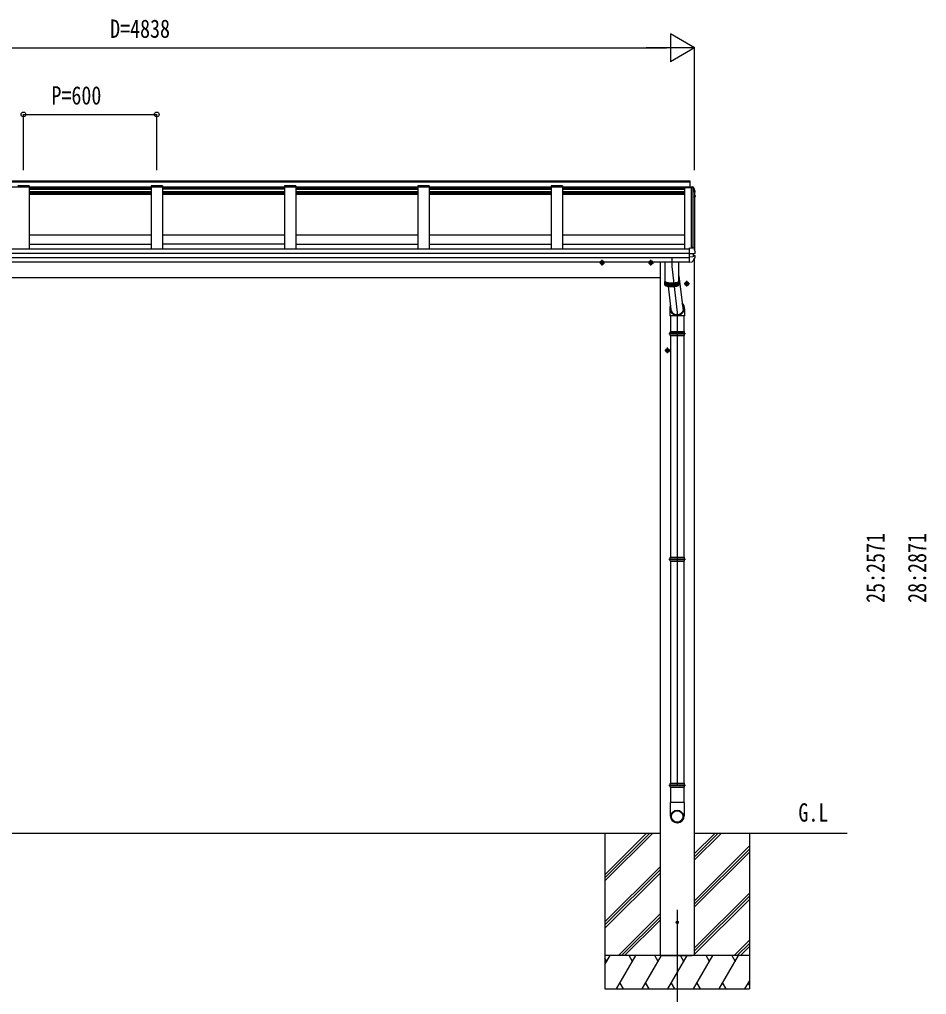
# Model space of a CAD drawing. Units: millimetres, scale not verified. Extents: x -10512 to 10512, y -7425 to 7425.
# Drawn here: x -6914 to -2833, y -4238 to 149 of the extents above; entities that cross this region are included whole.
import ezdxf
from ezdxf.enums import TextEntityAlignment as Align

# ---------------------------------------------------------------- set-up
doc = ezdxf.new("R2010")
doc.units = ezdxf.units.MM
doc.header["$LTSCALE"] = 40
for name, color, linetype in [('0-2_USER1', 3, 'Continuous'), ('0-4_YKK_12', 2, 'Continuous'), ('0-5_YKK_13', 4, 'Continuous'), ('0-6_YKK_A1', 4, 'Continuous'), ('0-7_YKK_D', 6, 'Continuous')]:
    doc.layers.add(name, color=color, linetype=linetype)
doc.styles.add('ＭＳ ゴシック', font='')
doc.styles.get('ＭＳ ゴシック').set_extended_font_data('MS Gothic')

msp = doc.modelspace()

# ---------------------------------------------------------------- linework, layer by layer
at = {"layer": '0-4_YKK_12'}
for p, q in [((-3978.45, -923.66), (-3978.45, -961.8)), ((-3978.45, -961.8), (-3954.45, -1168.77)), ((-3954.45, -1168.77), (-3954.45, -3297.4)), ((-3954.45, -3856.56), (-3954.45, -4277.64))]:
    msp.add_line(p, q, dxfattribs=at)
at = {"layer": '0-5_YKK_13'}
for p, q in [((-3895.95, -602.7), (-3884.79, -603.31)), ((-3895.95, -605.4), (-3895.95, -608.63)), ((-3895.95, -605.4), (-3895.95, -605.4)), ((-3895.95, -607.64), (-3885.12, -608.25)), ((-3885.12, -608.63), (-3895.95, -608.63)), ((-3885.12, -608.25), (-3884.75, -605.77)), ((-3885.12, -608.25), (-3885.12, -608.67)), ((-3884.97, -608.46), (-3884.75, -606.97)), ((-3883.77, -608.52), (-3884.97, -608.46)), ((-3876.95, -628.26), (-3876.38, -628.15)), ((-3876.95, -628.61), (-3876.38, -628.5)), ((-3875.53, -629.86), (-3876.95, -630.14)), ((-3876.95, -641.92), (-3875.81, -642.06)), ((-3876.95, -645.93), (-3875.13, -646.29)), ((-3876.1, -647.62), (-3876.95, -647.46)), ((-3874.48, -624.57), (-3874.48, -628.59)), ((-3874.12, -643.18), (-3874.11, -643.24)), ((-3874.07, -643.51), (-3874.07, -647.56)), ((-3898.95, -879.38), (-3898.95, -879.06)), ((-3898.95, -880.07), (-3898.95, -879.38)), ((-3898.95, -902.28), (-3898.95, -880.07)), ((-3898.95, -903.54), (-3898.95, -902.28)), ((-3898.95, -904.38), (-3898.95, -903.54)), ((-3898.95, -904.38), (-3884.16, -904.47)), ((-3898.95, -918.23), (-3898.95, -904.38)), ((-3898.95, -918.23), (-3884.16, -918.03)), ((-3898.95, -920.14), (-3898.95, -918.23)), ((-3898.95, -921.66), (-3898.95, -920.14)), ((-3882.5, -904.38), (-3876.12, -903.59)), ((-3881.95, -904.31), (-3881.95, -918.11)), ((-3881.95, -912.1), (-3874.72, -913.5)), ((-3875.25, -903.44), (-3875.18, -903.43)), ((-3875.25, -903.44), (-3875.25, -903.44)), ((-3874.38, -902.45), (-3874.38, -895.95)), ((-3873.91, -921.01), (-3873.91, -914.48)), ((-4280.94, -944.8), (-4303.94, -944.8)), ((-4292.44, -957.31), (-4292.44, -932.3)), ((-4060.94, -944.8), (-4083.94, -944.8)), ((-4072.44, -957.31), (-4072.44, -932.3)), ((-4010.45, -941.08), (-4010.45, -1027.85)), ((-3946.45, -1027.85), (-3946.45, -941.08)), ((-3898.95, -942.14), (-3898.95, -921.66)), ((-3898.95, -942.54), (-3887.36, -941.91)), ((-3898.95, -942.54), (-3898.95, -942.14)), ((-3886.57, -941.45), (-3886.58, -941.47)), ((-3946.45, -1004.08), (-3927.83, -1161.36)), ((-4010.45, -1028.82), (-4010.45, -1044.27)), ((-4009.86, -1045.82), (-4009.86, -1030.37)), ((-4008.63, -1031.56), (-4008.63, -1047.01)), ((-4006.82, -1048.1), (-4006.82, -1032.65)), ((-4004.45, -1033.64), (-4004.45, -1049.1)), ((-4001.58, -1049.99), (-4001.58, -1034.54)), ((-3998.27, -1050.77), (-3998.27, -1035.32)), ((-3995.86, -1051.22), (-3983.46, -1155.96)), ((-3994.56, -1035.97), (-3994.56, -1051.42)), ((-3990.55, -1036.48), (-3990.55, -1051.94)), ((-3986.31, -1036.84), (-3986.31, -1052.3)), ((-3981.91, -1037.05), (-3981.91, -1052.5)), ((-3977.45, -1037.09), (-3977.45, -1052.55)), ((-3973.01, -1036.97), (-3973.01, -1052.43)), ((-3968.68, -1036.7), (-3968.68, -1052.15)), ((-3964.54, -1036.27), (-3964.54, -1051.73)), ((-3960.67, -1035.7), (-3960.67, -1051.15)), ((-3957.15, -1034.99), (-3957.15, -1050.45)), ((-3954.05, -1034.17), (-3954.05, -1049.63)), ((-3951.43, -1033.25), (-3951.43, -1048.71)), ((-3949.33, -1032.25), (-3949.33, -1047.7)), ((-3947.8, -1031.2), (-3947.8, -1046.65)), ((-3946.45, -1044.27), (-3946.45, -1028.82)), ((-3899.44, -1039.8), (-3922.44, -1039.8)), ((-3910.94, -1052.31), (-3910.94, -1027.3)), ((-3987.84, -1152.61), (-3987.84, -1184.2)), ((-3921.84, -1184.2), (-3987.84, -1184.2)), ((-3984.45, -1184.2), (-3984.45, -1255.2)), ((-3924.45, -1184.2), (-3924.45, -1255.2)), ((-3921.84, -1153.03), (-3921.84, -1184.2)), ((-3992.45, -1264.2), (-3916.45, -1264.2)), ((-3987.05, -1257.2), (-3921.85, -1257.2)), ((-3987.05, -1271.2), (-3921.85, -1271.2)), ((-3986.45, -1255.2), (-3922.45, -1255.2)), ((-3986.45, -1255.2), (-3986.45, -1257.2)), ((-3986.45, -1271.2), (-3986.45, -1273.2)), ((-3922.45, -1255.2), (-3922.45, -1257.2)), ((-3922.45, -1271.2), (-3922.45, -1273.2)), ((-3986.45, -1273.2), (-3922.45, -1273.2)), ((-3984.45, -1273.2), (-3984.45, -2270.22)), ((-3924.45, -1273.2), (-3924.45, -2270.22)), ((-3986.44, -1339.8), (-4009.44, -1339.8)), ((-3997.94, -1352.31), (-3997.94, -1327.3)), ((-3992.45, -2279.22), (-3916.45, -2279.22)), ((-3987.05, -2272.22), (-3921.85, -2272.22)), ((-3986.45, -2270.22), (-3922.45, -2270.22)), ((-3986.45, -2270.22), (-3986.45, -2272.22)), ((-3922.45, -2270.22), (-3922.45, -2272.22)), ((-3987.05, -2286.22), (-3921.85, -2286.22)), ((-3986.45, -2286.22), (-3986.45, -2288.22)), ((-3986.45, -2288.22), (-3922.45, -2288.22)), ((-3984.45, -2288.22), (-3984.45, -3286.87)), ((-3924.45, -2288.22), (-3924.45, -3286.87)), ((-3922.45, -2286.22), (-3922.45, -2288.22)), ((-3987.05, -3288.87), (-3921.85, -3288.87)), ((-3986.45, -3286.87), (-3922.45, -3286.87)), ((-3986.45, -3286.87), (-3986.45, -3288.87)), ((-3922.45, -3286.87), (-3922.45, -3288.87)), ((-3992.45, -3295.87), (-3916.45, -3295.87)), ((-3987.05, -3302.87), (-3921.85, -3302.87)), ((-3986.45, -3302.87), (-3986.45, -3304.87)), ((-3986.45, -3304.87), (-3922.45, -3304.87)), ((-3984.45, -3304.87), (-3984.45, -3374.32)), ((-3924.45, -3304.87), (-3924.45, -3374.32)), ((-3922.45, -3302.87), (-3922.45, -3304.87)), ((-3922.6, -3374.32), (-3986.3, -3374.32)), ((-3986.3, -3374.32), (-3986.3, -3433.59)), ((-3922.6, -3374.32), (-3922.6, -3433.59))]:
    msp.add_line(p, q, dxfattribs=at)
for points in [[(-3895.95, -605.14), (-3884.75, -605.77), (-3884.75, -606.97), (-3883.63, -607.03)], [(-3885.05, -608.67), (-3884.97, -608.11), (-3884.97, -608.46)], [(-3882.14, -604.52), (-3877.9, -615.13), (-3874.55, -624.08), (-3874.49, -624.35), (-3874.48, -624.41)], [(-3882.14, -608.09), (-3881.15, -610.58), (-3880.16, -613.08), (-3879.2, -615.58), (-3878.24, -618.08), (-3877.3, -620.59), (-3876.37, -623.11), (-3875.45, -625.63), (-3874.55, -628.15)], [(-3874.25, -648.2), (-3875.71, -650.75), (-3876.95, -652.87)], [(-3874.48, -624.41), (-3874.48, -624.52), (-3874.48, -624.57)], [(-3874.11, -643.2), (-3874.08, -643.37), (-3874.08, -643.51)], [(-3898.95, -879.06), (-3884.95, -879.74), (-3884.95, -874.09), (-3883.19, -874.19)], [(-3882.31, -874.81), (-3881.28, -877.39), (-3880.26, -879.98), (-3879.25, -882.57), (-3878.26, -885.17), (-3877.28, -887.77), (-3876.32, -890.38), (-3875.37, -892.99), (-3874.43, -895.61)], [(-3882.5, -904.38), (-3882.75, -904.41), (-3882.9, -904.42)], [(-3877.73, -903.67), (-3876.49, -903.63), (-3875.25, -903.44)], [(-3874.43, -895.61), (-3874.39, -895.82), (-3874.38, -895.95)], [(-4292.44, -952.31), (-4298.94, -948.56), (-4298.94, -941.05), (-4292.44, -937.3)], [(-4292.44, -952.31), (-4285.94, -948.56), (-4285.94, -941.05), (-4292.44, -937.3)], [(-4072.44, -952.31), (-4078.94, -948.56), (-4078.94, -941.05), (-4072.44, -937.3)], [(-4072.44, -952.31), (-4065.94, -948.56), (-4065.94, -941.05), (-4072.44, -937.3)], [(-4010.45, -1027.85), (-4010.45, -1027.99), (-4010.34, -1028.55), (-4010.08, -1029.11), (-4009.68, -1029.66), (-4009.14, -1030.2), (-4008.46, -1030.73), (-4007.64, -1031.25), (-4006.69, -1031.75), (-4005.61, -1032.23), (-4004.4, -1032.7), (-4003.08, -1033.14), (-4001.64, -1033.56), (-4000.1, -1033.95), (-3998.46, -1034.31), (-3996.73, -1034.65), (-3994.92, -1034.95), (-3993.03, -1035.23), (-3991.07, -1035.46), (-3989.06, -1035.67), (-3986.99, -1035.83), (-3984.89, -1035.96), (-3982.76, -1036.06), (-3980.61, -1036.12), (-3978.45, -1036.13)], [(-4010.4, -1028.33), (-4010.41, -1028.4), (-4010.45, -1028.96), (-4010.34, -1029.52), (-4010.08, -1030.07), (-4009.68, -1030.62), (-4009.14, -1031.16), (-4008.46, -1031.69), (-4007.64, -1032.21), (-4006.69, -1032.71), (-4005.61, -1033.2), (-4004.4, -1033.66), (-4003.08, -1034.11), (-4001.64, -1034.52), (-4000.1, -1034.92), (-3998.46, -1035.28), (-3996.73, -1035.62), (-3994.92, -1035.92), (-3993.03, -1036.19), (-3991.07, -1036.43), (-3989.06, -1036.63), (-3986.99, -1036.8), (-3984.89, -1036.93), (-3982.76, -1037.02), (-3980.61, -1037.08), (-3978.45, -1037.1)], [(-4010.45, -1044.27), (-4010.45, -1044.41), (-4010.34, -1044.97), (-4010.08, -1045.53), (-4009.68, -1046.08), (-4009.14, -1046.62), (-4008.46, -1047.15), (-4007.64, -1047.67), (-4006.69, -1048.17), (-4005.61, -1048.65), (-4004.4, -1049.12), (-4003.08, -1049.56), (-4001.64, -1049.98), (-4000.1, -1050.37), (-3998.46, -1050.74), (-3996.73, -1051.07), (-3994.92, -1051.37), (-3993.03, -1051.65), (-3991.07, -1051.88), (-3989.06, -1052.09), (-3986.99, -1052.25), (-3984.89, -1052.39), (-3982.76, -1052.48), (-3980.61, -1052.54), (-3978.45, -1052.55)], [(-4008.75, -1030.52), (-4008.3, -1030.98), (-4007.66, -1031.5), (-4006.88, -1032.01), (-4005.97, -1032.51), (-4004.94, -1032.99), (-4003.78, -1033.44), (-4002.5, -1033.88), (-4001.11, -1034.29), (-3999.61, -1034.68), (-3998.01, -1035.04), (-3996.33, -1035.37), (-3994.56, -1035.67), (-3992.71, -1035.94), (-3990.8, -1036.18), (-3988.83, -1036.38), (-3986.81, -1036.54), (-3984.76, -1036.67), (-3982.67, -1036.77), (-3980.57, -1036.82), (-3978.45, -1036.84)], [(-3978.45, -1036.13), (-3976.29, -1036.12), (-3974.14, -1036.06), (-3972.01, -1035.96), (-3969.91, -1035.83), (-3967.84, -1035.67), (-3965.83, -1035.46), (-3963.87, -1035.23), (-3961.98, -1034.95), (-3960.17, -1034.65), (-3958.44, -1034.31), (-3956.8, -1033.95), (-3955.26, -1033.56), (-3953.82, -1033.14), (-3952.5, -1032.7), (-3951.29, -1032.23), (-3950.21, -1031.75), (-3949.26, -1031.25), (-3948.44, -1030.73), (-3947.76, -1030.2), (-3947.22, -1029.66), (-3946.82, -1029.11), (-3946.56, -1028.55), (-3946.45, -1027.99), (-3946.45, -1027.85)], [(-3978.45, -1037.1), (-3976.29, -1037.08), (-3974.14, -1037.02), (-3972.01, -1036.93), (-3969.91, -1036.8), (-3967.84, -1036.63), (-3965.83, -1036.43), (-3963.87, -1036.19), (-3961.98, -1035.92), (-3960.17, -1035.62), (-3958.44, -1035.28), (-3956.8, -1034.92), (-3955.26, -1034.52), (-3953.82, -1034.11), (-3952.5, -1033.66), (-3951.29, -1033.2), (-3950.21, -1032.71), (-3949.26, -1032.21), (-3948.44, -1031.69), (-3947.76, -1031.16), (-3947.22, -1030.62), (-3946.82, -1030.07), (-3946.56, -1029.52), (-3946.45, -1028.96), (-3946.49, -1028.4), (-3946.5, -1028.33)], [(-3978.45, -1036.84), (-3976.33, -1036.82), (-3974.23, -1036.77), (-3972.14, -1036.67), (-3970.09, -1036.54), (-3968.07, -1036.38), (-3966.1, -1036.18), (-3964.19, -1035.94), (-3962.34, -1035.67), (-3960.57, -1035.37), (-3958.89, -1035.04), (-3957.29, -1034.68), (-3955.79, -1034.29), (-3954.4, -1033.88), (-3953.12, -1033.44), (-3951.96, -1032.99), (-3950.93, -1032.51), (-3950.02, -1032.01), (-3949.24, -1031.5), (-3948.6, -1030.98), (-3948.16, -1030.52)], [(-3978.45, -1052.55), (-3976.29, -1052.54), (-3974.14, -1052.48), (-3972.01, -1052.39), (-3969.91, -1052.25), (-3967.84, -1052.09), (-3965.83, -1051.88), (-3963.87, -1051.65), (-3961.98, -1051.37), (-3960.17, -1051.07), (-3958.44, -1050.74), (-3956.8, -1050.37), (-3955.26, -1049.98), (-3953.82, -1049.56), (-3952.5, -1049.12), (-3951.29, -1048.65), (-3950.21, -1048.17), (-3949.26, -1047.67), (-3948.44, -1047.15), (-3947.76, -1046.62), (-3947.22, -1046.08), (-3946.82, -1045.53), (-3946.56, -1044.97), (-3946.45, -1044.41), (-3946.45, -1044.27)], [(-3910.94, -1047.31), (-3917.44, -1043.56), (-3917.44, -1036.05), (-3910.94, -1032.3)], [(-3910.94, -1047.31), (-3904.44, -1043.56), (-3904.44, -1036.05), (-3910.94, -1032.3)], [(-3997.94, -1347.31), (-4004.44, -1343.56), (-4004.44, -1336.05), (-3997.94, -1332.3)], [(-3997.94, -1347.31), (-3991.44, -1343.56), (-3991.44, -1336.05), (-3997.94, -1332.3)]]:
    msp.add_lwpolyline(points, dxfattribs=at)
for centre, radius in [((-4292.44, -944.8), 8.5), ((-4292.44, -944.8), 7.7), ((-4292.44, -944.8), 6.5), ((-4072.44, -944.8), 8.5), ((-4072.44, -944.8), 7.7), ((-4072.44, -944.8), 6.5), ((-3910.94, -1039.8), 8.5), ((-3910.94, -1039.8), 7.7), ((-3910.94, -1039.8), 6.5), ((-3997.94, -1339.8), 8.5), ((-3997.94, -1339.8), 7.7), ((-3997.94, -1339.8), 6.5), ((-3954.45, -3912.51), 5)]:
    msp.add_circle(centre, radius, dxfattribs=at)
for centre, radius, start, end in [((-3884.37, -605.9), 2.62, 31.83445, 99.24), ((-3883.79, -608.82), 0.3, 21.99494, 87.04231), ((-3883.72, -608.73), 1.7, 22.00225, 87.0423), ((-4345.88, -795.08), 498.52, 19.56907, 21.95354), ((-4308.71, -399.3), 499.04, 329.90411, 330.14673), ((-4308.71, -399.65), 499.04, 329.90411, 330.14673), ((-3876.44, -627.86), 0.3, 280.95393, 327.06409), ((-3876.44, -628.21), 0.299, 280.88931, 19.51522), ((-3876.15, -647.92), 0.299, 330.19129, 79.12168), ((-3875.83, -644.39), 2.32, 60.30373, 87.34859), ((-3875.77, -628.59), 1.3, 280.88938, 19.44863), ((-3875.38, -643.47), 1.3, 10.02543, 80.23195), ((-3875.37, -647.56), 1.3, 330.27138, 79.1216), ((-3883.24, -875.19), 1, 22.05378, 87.04045), ((-3881.61, -901.75), 16.37, 265.48312, 268.58725), ((-3875.38, -902.45), 1, 281.45361, 0), ((-3874.9, -914.48), 0.998, 0.05121, 79.086), ((-3874.91, -921.01), 1, 329.32149, 0), ((-3887.42, -940.91), 1, 273.10735, 326.38063), ((-4268.85, -687.3), 459.05, 326.38357, 329.32444), ((-3960.2, -1264.2), 27.75, 165.38919, 194.61079), ((-3948.7, -1264.2), 27.75, 0, 14.61083), ((-3948.7, -1264.2), 27.75, 345.38917, 0), ((-3960.2, -2279.22), 27.75, 165.38919, 194.61079), ((-3948.7, -2279.22), 27.75, 0, 14.61083), ((-3948.7, -2279.22), 27.75, 345.38917, 0), ((-3960.2, -3295.87), 27.75, 165.38919, 194.61079), ((-3948.7, -3295.87), 27.75, 0, 14.61083), ((-3948.7, -3295.87), 27.75, 345.38917, 0), ((-3955.3, -3433.59), 31, 180, 270), ((-3953.6, -3433.59), 31, 270, 0)]:
    msp.add_arc(centre, radius, start, end, dxfattribs=at)
for centre, major_axis, ratio, start_param, end_param in [((-3882.8, -896.86), (9.96, 2.12), 0.734427, 4.4222801, 4.5475838), ((-3882.8, -925.63), (-9.97, 1.96), 0.736539, 4.8664216, 4.9917253), ((-3882.95, -917.91), (-1, 0.195), 0.067217, 2.8005545, 3.1546872), ((-3954.84, -1149.52), (-33, -3.09), 0.972144, 5.8130325, 10.1446735), ((-3954.77, -1149.52), (-2.75, 29.4), 0.995638, 1.5707963, 5.2670759)]:
    msp.add_ellipse(centre, major_axis=major_axis, ratio=ratio, start_param=start_param, end_param=end_param, dxfattribs=at)
for major_axis in [(-28.29, 0), (-25.83, 0)]:
    msp.add_ellipse((-3954.45, -3436.41), major_axis=major_axis, ratio=0.996195, dxfattribs=at)
at = {"layer": '0-6_YKK_A1'}
for p, q in [((-3895.95, -578.3), (-8695.95, -578.3)), ((-3895.95, -583.59), (-8695.95, -583.59)), ((-8670.95, -604.14), (-3895.95, -604.14)), ((-8670.95, -604.14), (-3895.95, -604.14)), ((-6870.95, -598.95), (-6920.95, -598.95)), ((-6870.95, -598.95), (-6870.95, -882.09)), ((-6870.95, -607.06), (-6320.95, -607.06)), ((-6870.95, -613.13), (-6320.95, -613.13)), ((-6270.95, -598.95), (-6320.95, -598.95)), ((-6320.95, -598.95), (-6320.95, -882.09)), ((-6270.95, -598.95), (-6270.95, -882.09)), ((-5720.95, -607.06), (-6270.95, -607.06)), ((-5720.95, -613.13), (-6270.95, -613.13)), ((-5670.95, -598.95), (-5720.95, -598.95)), ((-5720.95, -598.95), (-5720.95, -882.09)), ((-5670.95, -598.95), (-5670.95, -882.09)), ((-5670.95, -607.06), (-5120.95, -607.06)), ((-5670.95, -613.13), (-5120.95, -613.13)), ((-5070.95, -598.95), (-5120.95, -598.95)), ((-5120.95, -598.95), (-5120.95, -882.09)), ((-5070.95, -598.95), (-5120.95, -598.95)), ((-5120.95, -598.95), (-5120.95, -882.09)), ((-5070.95, -598.95), (-5070.95, -882.09)), ((-5070.95, -598.95), (-5070.95, -882.09)), ((-5070.95, -607.06), (-4520.95, -607.06)), ((-5070.95, -613.13), (-4520.95, -613.13)), ((-4470.95, -598.95), (-4520.95, -598.95)), ((-4520.95, -598.95), (-4520.95, -882.09)), ((-4470.95, -598.95), (-4470.95, -882.09)), ((-4470.95, -607.06), (-3895.95, -607.06)), ((-4470.95, -613.13), (-3920.95, -613.13)), ((-3884.07, -608.67), (-3920.95, -608.67)), ((-3920.95, -608.67), (-3920.95, -882.09)), ((-3895.95, -608.2), (-3895.95, -578.3)), ((-3889.65, -879.51), (-3889.65, -608.67)), ((-3876.95, -627.23), (-3884.07, -608.67)), ((-3883.95, -608.99), (-3883.95, -874.15)), ((-6870.95, -614.11), (-6320.95, -614.11)), ((-6870.95, -624.14), (-6320.95, -624.14)), ((-6870.95, -629), (-6320.95, -629)), ((-6870.95, -630.53), (-6320.95, -630.53)), ((-6870.95, -632.5), (-6320.95, -632.5)), ((-6870.95, -636.27), (-6320.95, -636.27)), ((-5720.95, -614.11), (-6270.95, -614.11)), ((-6270.95, -624.14), (-5720.95, -624.14)), ((-6270.95, -629), (-5720.95, -629)), ((-6270.95, -630.53), (-5720.95, -630.53)), ((-6270.95, -632.5), (-5720.95, -632.5)), ((-6270.95, -636.27), (-5720.95, -636.27)), ((-5670.95, -614.11), (-5120.95, -614.11)), ((-5670.95, -624.14), (-5120.95, -624.14)), ((-5670.95, -629), (-5120.95, -629)), ((-5670.95, -630.53), (-5120.95, -630.53)), ((-5670.95, -632.5), (-5120.95, -632.5)), ((-5670.95, -636.27), (-5120.95, -636.27)), ((-5070.95, -614.11), (-4520.95, -614.11)), ((-5070.95, -624.14), (-4520.95, -624.14)), ((-5070.95, -629), (-4520.95, -629)), ((-5070.95, -630.53), (-4520.95, -630.53)), ((-5070.95, -632.5), (-4520.95, -632.5)), ((-5070.95, -636.27), (-4520.95, -636.27)), ((-4470.95, -614.11), (-3920.95, -614.11)), ((-4470.95, -624.14), (-3920.95, -624.14)), ((-4470.95, -629), (-3920.95, -629)), ((-4470.95, -630.53), (-3920.95, -630.53)), ((-4470.95, -632.5), (-3920.95, -632.5)), ((-4470.95, -636.27), (-3920.95, -636.27)), ((-3876.95, -627.23), (-3876.95, -888.66)), ((-6870.95, -819.55), (-6320.95, -819.55)), ((-6270.95, -819.55), (-5720.95, -819.55)), ((-5670.95, -819.55), (-5120.95, -819.55)), ((-5070.95, -819.55), (-4520.95, -819.55)), ((-4470.95, -819.55), (-3920.95, -819.55)), ((-6870.95, -862.07), (-6320.95, -862.07)), ((-5720.95, -862.07), (-6270.95, -862.07)), ((-5670.95, -862.07), (-5120.95, -862.07)), ((-5070.95, -862.07), (-4520.95, -862.07)), ((-4470.95, -862.07), (-3920.95, -862.07)), ((-8692.95, -882.09), (-3898.95, -882.09)), ((-8692.95, -901.62), (-3898.95, -901.62)), ((-3876.95, -887.71), (-3876.95, -888.66)), ((-8692.95, -921.72), (-3898.95, -921.72)), ((-8692.95, -941.08), (-3898.95, -941.08)), ((-4031.45, -941.08), (-4031.45, -3512.51)), ((-3877.45, -927.16), (-3877.45, -3512.51)), ((-8560.45, -1012.5), (-4031.45, -1012.5)), ((-4031.45, -3512.51), (-8560.45, -3512.51)), ((-4279.45, -3514.64), (-4277.32, -3512.51)), ((-4279.45, -3512.51), (-4279.45, -4212.51)), ((-4279.45, -3698.49), (-4093.47, -3512.51)), ((-4279.45, -3712.63), (-4079.33, -3512.51)), ((-4279.45, -3726.77), (-4065.19, -3512.51)), ((-4279.45, -3514.64), (-4277.32, -3512.51)), ((-4031.45, -3512.51), (-4031.45, -4062.51)), ((-3190.26, -3512.51), (-3877.45, -3512.51)), ((-3877.45, -3633.14), (-3756.82, -3512.51)), ((-3877.45, -3619), (-3770.96, -3512.51)), ((-3877.45, -3604.86), (-3785.1, -3512.51)), ((-3877.45, -3512.51), (-3877.45, -4062.51)), ((-3629.45, -3512.51), (-3629.45, -4212.51)), ((-3877.45, -3816.99), (-3629.45, -3568.99)), ((-3877.45, -3831.13), (-3629.45, -3583.13)), ((-3877.45, -3845.27), (-3629.45, -3597.27)), ((-4279.45, -3910.62), (-4031.45, -3662.62)), ((-4279.45, -3924.76), (-4031.45, -3676.76)), ((-4279.45, -3938.9), (-4031.45, -3690.9)), ((-3877.45, -4029.12), (-3629.45, -3781.12)), ((-3877.45, -4043.26), (-3629.45, -3795.26)), ((-3877.45, -4057.4), (-3629.45, -3809.4)), ((-4219.21, -4062.51), (-4031.45, -3874.75)), ((-4205.07, -4062.51), (-4031.45, -3888.89)), ((-4190.92, -4062.51), (-4031.45, -3903.04)), ((-3698.71, -4062.51), (-3629.45, -3993.25)), ((-3684.57, -4062.51), (-3629.45, -4007.39)), ((-3670.42, -4062.51), (-3629.45, -4021.54)), ((-3629.45, -4062.51), (-4279.45, -4062.51)), ((-4279.45, -4102.6), (-4256.3, -4062.51)), ((-4271.3, -4088.49), (-4279.45, -4074.38)), ((-4227.43, -4212.51), (-4140.83, -4062.51)), ((-4155.83, -4088.49), (-4170.83, -4062.51)), ((-4111.96, -4212.51), (-4025.36, -4062.51)), ((-4040.36, -4088.49), (-4055.36, -4062.51)), ((-4021.95, -4062.51), (-3886.95, -4062.51)), ((-3996.49, -4212.51), (-3909.89, -4062.51)), ((-3924.89, -4088.49), (-3939.89, -4062.51)), ((-3881.02, -4212.51), (-3794.42, -4062.51)), ((-3809.42, -4088.49), (-3824.42, -4062.51)), ((-3765.55, -4212.51), (-3678.95, -4062.51)), ((-3708.95, -4062.51), (-3693.95, -4088.49)), ((-4212.44, -4186.53), (-4197.44, -4212.51)), ((-4096.96, -4186.53), (-4081.96, -4212.51)), ((-3981.49, -4186.53), (-3966.5, -4212.51)), ((-3866.02, -4186.53), (-3851.03, -4212.51)), ((-3750.55, -4186.53), (-3735.56, -4212.51)), ((-3650.08, -4212.51), (-3629.45, -4176.77)), ((-3635.08, -4186.53), (-3629.45, -4196.29)), ((-4279.45, -4212.51), (-3629.45, -4212.51))]:
    msp.add_line(p, q, dxfattribs=at)
at = {"layer": '0-7_YKK_D'}
for p, q in [((-3876.95, 21.7), (-3985.2, 84.2)), ((-3985.2, 84.2), (-3985.2, -40.8)), ((-8589.95, 21.7), (-4001.95, 21.7)), ((-3876.95, 21.7), (-4093.46, 21.7)), ((-3876.95, 21.7), (-3985.2, -40.8)), ((-3876.95, -528.3), (-3876.95, 22.7)), ((-6895.95, -528.3), (-6895.95, -277.3)), ((-6895.95, -278.3), (-6295.95, -278.3)), ((-6295.95, -528.3), (-6295.95, -277.3))]:
    msp.add_line(p, q, dxfattribs=at)
for centre in [(-6895.95, -278.3), (-6295.95, -278.3)]:
    msp.add_circle(centre, 10.62, dxfattribs=at)

# ---------------------------------------------------------------- texts
at = {"layer": '0-2_USER1', "style": 'ＭＳ ゴシック', "width": 0.8}
msp.add_text('G.L', height=82.48, dxfattribs=at).set_placement((-3409.2, -3484.5), align=Align.BOTTOM_LEFT)
at = {"layer": '0-7_YKK_D', "style": 'ＭＳ ゴシック', "width": 0.8}
for s, p in [('D=4838', (-6505.95, 41.7)), ('P=600', (-6769.95, -258.3))]:
    msp.add_text(s, height=82.48, dxfattribs=at).set_placement(p, align=Align.BOTTOM_LEFT)
for s, p in [('25:2571', (-2996.92, -2475.79)), ('28:2871', (-2809.42, -2475.79))]:
    msp.add_text(s, height=82.48, rotation=90, dxfattribs=at).set_placement(p, align=Align.BOTTOM_LEFT)

doc.saveas('drawing.dxf')
